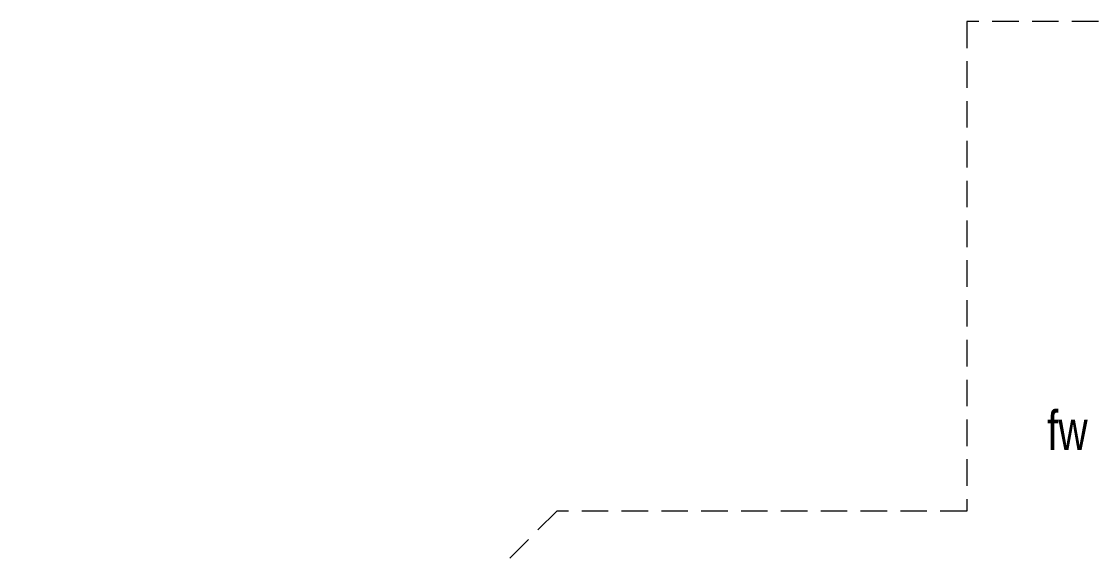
# Model space of a CAD drawing. Header units: metres. Extents: x 191982 to 427160, y -8904 to 80370.
# Drawn here: x 375868 to 382946, y 58676 to 62172 of the extents above; entities that cross this region are included whole.
import ezdxf

# ---------------------------------------------------------------- set-up
doc = ezdxf.new("R2010")
doc.units = ezdxf.units.M
doc.header["$LTSCALE"] = 700
doc.header["$MEASUREMENT"] = 0
doc.linetypes.add('DASHED2', pattern=[0.375, 0.25, -0.125])
doc.layers.add('NEW PLANS', color=7, linetype='Continuous', lineweight=9)
doc.layers.add('PLAN', color=7, linetype='Continuous', lineweight=9)
doc.styles.get("Standard").update_dxf_attribs({"font": 'swisscl.ttf'})

msp = doc.modelspace()

# ---------------------------------------------------------------- linework, layer by layer
at = {"layer": 'PLAN', "linetype": 'DASHED2'}
for p, q in [((385327.772, 62171.692), (382097.772, 62171.692)), ((382097.772, 62171.692), (382097.772, 58941.692)), ((379394.98, 58941.692), (375867.772, 55414.485)), ((382097.772, 58941.692), (379394.98, 58941.692))]:
    msp.add_line(p, q, dxfattribs=at)

# ---------------------------------------------------------------- texts
at = {"layer": 'NEW PLANS'}
msp.add_text('fw', height=260, dxfattribs=at).set_placement((382627.57, 59345.3))

doc.saveas('drawing.dxf')
